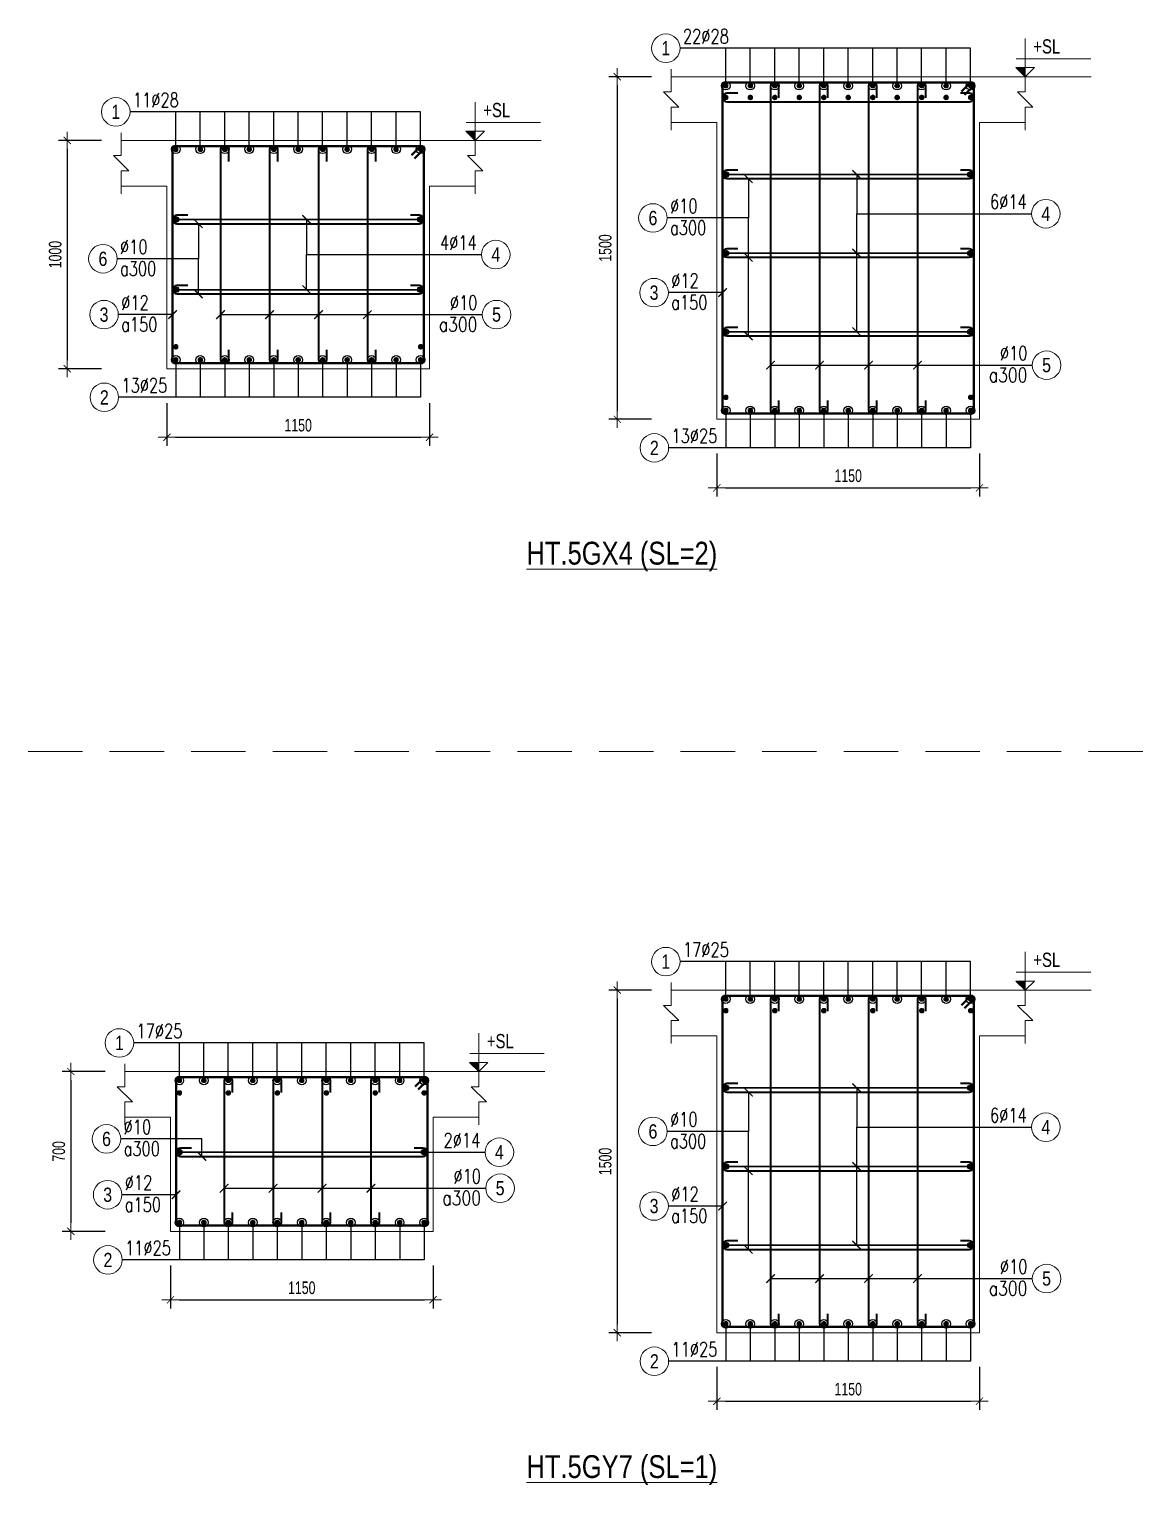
# Model space of a CAD drawing. Header units: millimetres. Extents: x 225489 to 327520, y -235866 to -221866.
# Drawn here: x 238543 to 243420, y -229077 to -222702 of the extents above; entities that cross this region are included whole.
import ezdxf
from ezdxf.enums import TextEntityAlignment as Align

# ---------------------------------------------------------------- set-up
doc = ezdxf.new("R2010")
doc.units = ezdxf.units.MM
doc.header["$PDMODE"] = 3
doc.linetypes.add('HIDDEN2', pattern=[4.7625, 3.175, -1.5875])
doc.layers.get('0').update_dxf_attribs({"lineweight": 20})
doc.layers.get('Defpoints').update_dxf_attribs({"color": 151, "lineweight": 9})
for name, color, linetype, lineweight in [('NDC_S_ANNO', 7, 'Continuous', 20), ('NDC_S_CONTINUOUS', 3, 'Continuous', 20), ('NDC_S_DIM', 1, 'Continuous', 15), ('NDC_S_HIDDEN', 8, 'HIDDEN2', 13), ('NDC_S_REBAR', 4, 'Continuous', 35), ('NDC_S_STIRRUP', 4, 'Continuous', 40), ('NDC_S_TEXT SYMBOL', 7, 'Continuous', 20), ('NDC_S_THIN LINE', 8, 'Continuous', 9), ('NDC_S_VN TEXT', 7, 'Continuous', 20)]:
    doc.layers.add(name, color=color, linetype=linetype, lineweight=lineweight)
doc.styles.add('ARIAL', font='arial.ttf', dxfattribs={"width": 0.8})
doc.styles.add('NDC_ANNO', font='', dxfattribs={"width": 0.8})
doc.styles.add('NDC_DIM', font='', dxfattribs={"width": 0.75})
doc.styles.add('NDC_EN TXT', font='romans.shx', dxfattribs={"width": 0.8})
doc.styles.get('NDC_ANNO').set_extended_font_data('Dotum')
doc.styles.get('NDC_DIM').set_extended_font_data('Dotum')
doc.dimstyles.new('NDC_dim_25', dxfattribs={"dimscale": 25, "dimtxt": 2.2, "dimasz": 1.5, "dimexe": 1.5, "dimexo": 2.5, "dimgap": 1, "dimtad": 1, "dimdec": 0, "dimzin": 0, "dimdsep": 46, "dimtxsty": 'NDC_DIM', "dimblk": 'DIMMARK', "dimcen": 0.09, "dimdle": 1.2, "dimclrd": 1, "dimclre": 1, "dimclrt": 3, "dimadec": 0, "dimazin": 0, "dimtfac": 1, "dimtdec": 0, "dimtix": 1, "dimtofl": 0, "dimtmove": 0, "dimatfit": 3, "dimfxl": 6, "dimfxlon": 1, "dimtolj": 1, "dimtzin": 0, "dimarcsym": 0})

# ---------------------------------------------------------------- blocks, each defined once
blk = doc.blocks.new('kata_block_TD')
at = {"color": 6, "linetype": 'ByBlock', "lineweight": -2, "style": 'ARIAL', "width": 0.8}
blk.add_attdef('SECTDET2', text='', height=5, dxfattribs=at).set_placement((0, 7.97), align=Align.CENTER)
at = {"color": 0, "linetype": 'ByBlock', "lineweight": -2, "style": 'ARIAL', "width": 0.8}
blk.add_attdef('SECTDET1', text='', height=5, dxfattribs=at).set_placement((0, 1.47), align=Align.CENTER)
at = {"color": 3, "lineweight": 25, "style": 'ARIAL', "width": 0.8}
blk.add_attdef('SSCALE', text='', height=2.5, dxfattribs=at).set_placement((0, -4), align=Align.CENTER)
blk = doc.blocks.new('kata_block_CT')
at = {"layer": 'NDC_S_ANNO'}
blk.add_hatch(color=3, dxfattribs=at).paths.add_polyline_path([(0, 1.6), (-1.61, 1.6), (0, 0)])
at = {"layer": 'NDC_S_ANNO', "ltscale": 50}
h = blk.add_hatch(dxfattribs=at)
h.set_pattern_fill('ANSI31', color=256, scale=1.406, style=0)
h.paths.add_polyline_path([(0, 1.6), (0, 0), (1.61, 1.6)])
for p, q in [((-1.59, 3.14), (11.47, 3.14)), ((11.56, 0), (-1.64, 0))]:
    blk.add_line(p, q, dxfattribs=at)
for points in [[(0, 6.69), (0, 0)], [(0, 0), (-1.61, 1.6), (0, 1.6)], [(0, 0), (1.61, 1.6), (0, 1.6)]]:
    blk.add_lwpolyline(points, dxfattribs=at)
at = {"layer": 'NDC_S_ANNO', "color": 8, "ltscale": 50}
blk.add_lwpolyline([(0, 0), (-1.61, 1.6), (0, 1.6)], dxfattribs=at)
at = {"layer": 'NDC_S_TEXT SYMBOL', "color": 3, "style": 'NDC_ANNO', "width": 0.8}
blk.add_attdef('CT', (1.41, 4.07), '', height=2.5, dxfattribs=at)
blk = doc.blocks.new('DIMMARK')
at = {"layer": 'NDC_S_DIM', "color": 1}
blk.add_line((-1.5, 0), (1, 0), dxfattribs=at)
at = {"layer": 'NDC_S_DIM', "color": 2, "const_width": 0.1}
blk.add_lwpolyline([(-0.42, -0.42), (0.42, 0.42)], dxfattribs=at)
blk = doc.blocks.new('*D24')
at = {"layer": 'Defpoints', "color": 0, "transparency": 16777216}
for p in [(241554.6, -224410.7), (242704.6, -224410.7), (242704.6, -224710.7)]:
    blk.add_point(p, dxfattribs=at)
at = {"layer": 'NDC_S_DIM', "color": 1, "lineweight": -2, "transparency": 16777216}
for p, q in [((241554.6, -224560.7), (241554.6, -224748.2)), ((242704.6, -224560.7), (242704.6, -224748.2)), ((241592.1, -224710.7), (242667.1, -224710.7))]:
    blk.add_line(p, q, dxfattribs=at)
at = {"layer": 'NDC_S_DIM', "color": 1, "lineweight": -2, "transparency": 16777216, "xscale": 37.5, "yscale": 37.5, "zscale": 37.5, "rotation": 180}
blk.add_blockref('DIMMARK', (241554.6, -224710.7), dxfattribs=at)
at = {"layer": 'NDC_S_DIM', "color": 1, "lineweight": -2, "transparency": 16777216, "xscale": 37.5, "yscale": 37.5, "zscale": 37.5}
blk.add_blockref('DIMMARK', (242704.6, -224710.7), dxfattribs=at)
at = {"layer": 'NDC_S_DIM', "color": 3, "transparency": 16777216, "insert": (242129.6, -224658.2), "char_height": 55, "attachment_point": 5, "style": 'NDC_DIM'}
blk.add_mtext('\\A1;1150', dxfattribs=at)
blk = doc.blocks.new('*D25')
at = {"layer": 'Defpoints', "color": 0, "transparency": 16777216}
for p in [(241624.3, -222910.7), (241118.3, -224410.7), (241624.3, -224410.7)]:
    blk.add_point(p, dxfattribs=at)
at = {"layer": 'NDC_S_DIM', "color": 1, "lineweight": -2, "transparency": 16777216}
for p, q in [((241268.3, -222910.7), (241080.8, -222910.7)), ((241118.3, -222948.2), (241118.3, -224373.2)), ((241268.3, -224410.7), (241080.8, -224410.7))]:
    blk.add_line(p, q, dxfattribs=at)
at = {"layer": 'NDC_S_DIM', "color": 1, "lineweight": -2, "transparency": 16777216, "xscale": 37.5, "yscale": 37.5, "zscale": 37.5}
for p, rotation in [((241118.3, -222910.7), 90), ((241118.3, -224410.7), 270)]:
    blk.add_blockref('DIMMARK', p, dxfattribs=dict(at, rotation=rotation))
at = {"layer": 'NDC_S_DIM', "color": 3, "transparency": 16777216, "insert": (241065.8, -223660.7), "char_height": 55, "attachment_point": 5, "rotation": 90, "style": 'NDC_DIM'}
blk.add_mtext('\\A1;1500', dxfattribs=at)
blk = doc.blocks.new('kata_block_THEP')
at = {"layer": 'NDC_S_REBAR', "color": 0}
for p, q in [((-0.5, 0), (0.5, 0)), ((-0.35, 0.35), (0.35, -0.35)), ((0.35, 0.35), (-0.35, -0.35)), ((0, 0.5), (0, -0.5))]:
    blk.add_line(p, q, dxfattribs=at)
at = {"layer": 'NDC_S_REBAR', "color": 0, "const_width": 0.0833}
blk.add_lwpolyline([(-0.5, 0, 1), (0.5, 0, 1), (-0.5, 0, 1)], format="xyb", dxfattribs=at)
blk = doc.blocks.new('*U11')
blk.add_circle((-2.5, 0), 2.5)
at = {"layer": 'NDC_S_VN TEXT', "color": 3, "style": 'NDC_EN TXT', "width": 0.75}
blk.add_attdef('DK1', (0.5, 0.85), '', height=2.5, dxfattribs=at)
at = {"layer": 'NDC_S_VN TEXT', "color": 7, "style": 'ARIAL', "width": 0.8}
blk.add_attdef('SH2', text='', height=2.5, dxfattribs=at).set_placement((-2.5, 0), align=Align.MIDDLE)
blk = doc.blocks.new('*U12')
blk.add_circle((-2.5, 0), 2.5)
at = {"layer": 'NDC_S_VN TEXT', "color": 3, "style": 'NDC_EN TXT', "width": 0.75}
for tag, p in [('DK1', (0.5, 0.85)), ('KC1', (0.5, -2.97))]:
    blk.add_attdef(tag, p, '', height=2.5, dxfattribs=at)
at = {"layer": 'NDC_S_VN TEXT', "color": 7, "style": 'ARIAL', "width": 0.8}
blk.add_attdef('SH2', text='', height=2.5, dxfattribs=at).set_placement((-2.5, 0), align=Align.MIDDLE)
blk = doc.blocks.new('*U15')
blk.add_circle((2.5, 0), 2.5)
at = {"layer": 'NDC_S_VN TEXT', "color": 3, "style": 'NDC_EN TXT'}
for tag, width, p in [('DK2', 0.75, (-0.85, 0.85)), ('KC2', 0.8, (-0.85, -2.97))]:
    blk.add_attdef(tag, text='', height=2.5, dxfattribs=dict(at, width=width)).set_placement(p, align=Align.RIGHT)
at = {"layer": 'NDC_S_VN TEXT', "color": 7, "style": 'ARIAL', "width": 0.8}
blk.add_attdef('SH3', text='', height=2.5, dxfattribs=at).set_placement((2.5, 0), align=Align.MIDDLE)
blk = doc.blocks.new('*U10')
blk.add_circle((2.5, 0), 2.5)
at = {"layer": 'NDC_S_VN TEXT', "color": 3, "style": 'NDC_EN TXT', "width": 0.75}
blk.add_attdef('DK2', text='', height=2.5, dxfattribs=at).set_placement((-0.85, 0.85), align=Align.RIGHT)
at = {"layer": 'NDC_S_VN TEXT', "color": 7, "style": 'ARIAL', "width": 0.8}
blk.add_attdef('SH3', text='', height=2.5, dxfattribs=at).set_placement((2.5, 0), align=Align.MIDDLE)
blk = doc.blocks.new('*D26')
at = {"layer": 'Defpoints', "color": 0, "transparency": 16777216}
for p in [(239146.2, -224189.4), (240296.2, -224189.4), (240296.2, -224489.4)]:
    blk.add_point(p, dxfattribs=at)
at = {"layer": 'NDC_S_DIM', "color": 1, "lineweight": -2, "transparency": 16777216}
for p, q in [((239146.2, -224339.4), (239146.2, -224526.9)), ((240296.2, -224339.4), (240296.2, -224526.9)), ((239183.7, -224489.4), (240258.7, -224489.4))]:
    blk.add_line(p, q, dxfattribs=at)
at = {"layer": 'NDC_S_DIM', "color": 1, "lineweight": -2, "transparency": 16777216, "xscale": 37.5, "yscale": 37.5, "zscale": 37.5, "rotation": 180}
blk.add_blockref('DIMMARK', (239146.2, -224489.4), dxfattribs=at)
at = {"layer": 'NDC_S_DIM', "color": 1, "lineweight": -2, "transparency": 16777216, "xscale": 37.5, "yscale": 37.5, "zscale": 37.5}
blk.add_blockref('DIMMARK', (240296.2, -224489.4), dxfattribs=at)
at = {"layer": 'NDC_S_DIM', "color": 3, "transparency": 16777216, "insert": (239721.2, -224436.9), "char_height": 55, "attachment_point": 5, "style": 'NDC_DIM'}
blk.add_mtext('\\A1;1150', dxfattribs=at)
blk = doc.blocks.new('*D27')
at = {"layer": 'Defpoints', "color": 0, "transparency": 16777216}
for p in [(239215.9, -223189.4), (238709.9, -224189.4), (239215.9, -224189.4)]:
    blk.add_point(p, dxfattribs=at)
at = {"layer": 'NDC_S_DIM', "color": 1, "lineweight": -2, "transparency": 16777216}
for p, q in [((238859.9, -223189.4), (238672.4, -223189.4)), ((238709.9, -223226.9), (238709.9, -224151.9)), ((238859.9, -224189.4), (238672.4, -224189.4))]:
    blk.add_line(p, q, dxfattribs=at)
at = {"layer": 'NDC_S_DIM', "color": 1, "lineweight": -2, "transparency": 16777216, "xscale": 37.5, "yscale": 37.5, "zscale": 37.5}
for p, rotation in [((238709.9, -223189.4), 90), ((238709.9, -224189.4), 270)]:
    blk.add_blockref('DIMMARK', p, dxfattribs=dict(at, rotation=rotation))
at = {"layer": 'NDC_S_DIM', "color": 3, "transparency": 16777216, "insert": (238657.4, -223689.4), "char_height": 55, "attachment_point": 5, "rotation": 90, "style": 'NDC_DIM'}
blk.add_mtext('\\A1;1000', dxfattribs=at)
blk = doc.blocks.new('*D56')
at = {"layer": 'Defpoints', "color": 0, "transparency": 16777216}
for p in [(241554.6, -228410.7), (242704.6, -228410.7), (242704.6, -228710.7)]:
    blk.add_point(p, dxfattribs=at)
at = {"layer": 'NDC_S_DIM', "color": 1, "lineweight": -2, "transparency": 16777216}
for p, q in [((241554.6, -228560.7), (241554.6, -228748.2)), ((242704.6, -228560.7), (242704.6, -228748.2)), ((241592.1, -228710.7), (242667.1, -228710.7))]:
    blk.add_line(p, q, dxfattribs=at)
at = {"layer": 'NDC_S_DIM', "color": 1, "lineweight": -2, "transparency": 16777216, "xscale": 37.5, "yscale": 37.5, "zscale": 37.5, "rotation": 180}
blk.add_blockref('DIMMARK', (241554.6, -228710.7), dxfattribs=at)
at = {"layer": 'NDC_S_DIM', "color": 1, "lineweight": -2, "transparency": 16777216, "xscale": 37.5, "yscale": 37.5, "zscale": 37.5}
blk.add_blockref('DIMMARK', (242704.6, -228710.7), dxfattribs=at)
at = {"layer": 'NDC_S_DIM', "color": 3, "transparency": 16777216, "insert": (242129.6, -228658.2), "char_height": 55, "attachment_point": 5, "style": 'NDC_DIM'}
blk.add_mtext('\\A1;1150', dxfattribs=at)
blk = doc.blocks.new('*D57')
at = {"layer": 'Defpoints', "color": 0, "transparency": 16777216}
for p in [(241624.3, -226910.7), (241118.3, -228410.7), (241624.3, -228410.7)]:
    blk.add_point(p, dxfattribs=at)
at = {"layer": 'NDC_S_DIM', "color": 1, "lineweight": -2, "transparency": 16777216}
for p, q in [((241268.3, -226910.7), (241080.8, -226910.7)), ((241118.3, -226948.2), (241118.3, -228373.2)), ((241268.3, -228410.7), (241080.8, -228410.7))]:
    blk.add_line(p, q, dxfattribs=at)
at = {"layer": 'NDC_S_DIM', "color": 1, "lineweight": -2, "transparency": 16777216, "xscale": 37.5, "yscale": 37.5, "zscale": 37.5}
for p, rotation in [((241118.3, -226910.7), 90), ((241118.3, -228410.7), 270)]:
    blk.add_blockref('DIMMARK', p, dxfattribs=dict(at, rotation=rotation))
at = {"layer": 'NDC_S_DIM', "color": 3, "transparency": 16777216, "insert": (241065.8, -227660.7), "char_height": 55, "attachment_point": 5, "rotation": 90, "style": 'NDC_DIM'}
blk.add_mtext('\\A1;1500', dxfattribs=at)
blk = doc.blocks.new('*D54')
at = {"layer": 'Defpoints', "color": 0, "transparency": 16777216}
for p in [(239161.9, -227966.8), (240311.9, -227966.8), (240311.9, -228266.8)]:
    blk.add_point(p, dxfattribs=at)
at = {"layer": 'NDC_S_DIM', "color": 1, "lineweight": -2, "transparency": 16777216}
for p, q in [((239161.9, -228116.8), (239161.9, -228304.3)), ((240311.9, -228116.8), (240311.9, -228304.3)), ((239199.4, -228266.8), (240274.4, -228266.8))]:
    blk.add_line(p, q, dxfattribs=at)
at = {"layer": 'NDC_S_DIM', "color": 1, "lineweight": -2, "transparency": 16777216, "xscale": 37.5, "yscale": 37.5, "zscale": 37.5, "rotation": 180}
blk.add_blockref('DIMMARK', (239161.9, -228266.8), dxfattribs=at)
at = {"layer": 'NDC_S_DIM', "color": 1, "lineweight": -2, "transparency": 16777216, "xscale": 37.5, "yscale": 37.5, "zscale": 37.5}
blk.add_blockref('DIMMARK', (240311.9, -228266.8), dxfattribs=at)
at = {"layer": 'NDC_S_DIM', "color": 3, "transparency": 16777216, "insert": (239736.9, -228214.3), "char_height": 55, "attachment_point": 5, "style": 'NDC_DIM'}
blk.add_mtext('\\A1;1150', dxfattribs=at)
blk = doc.blocks.new('*D55')
at = {"layer": 'Defpoints', "color": 0, "transparency": 16777216}
for p in [(239231.6, -227266.8), (238725.6, -227966.8), (239231.6, -227966.8)]:
    blk.add_point(p, dxfattribs=at)
at = {"layer": 'NDC_S_DIM', "color": 1, "lineweight": -2, "transparency": 16777216}
for p, q in [((238875.6, -227266.8), (238688.1, -227266.8)), ((238725.6, -227304.3), (238725.6, -227929.3)), ((238875.6, -227966.8), (238688.1, -227966.8))]:
    blk.add_line(p, q, dxfattribs=at)
at = {"layer": 'NDC_S_DIM', "color": 1, "lineweight": -2, "transparency": 16777216, "xscale": 37.5, "yscale": 37.5, "zscale": 37.5}
for p, rotation in [((238725.6, -227266.8), 90), ((238725.6, -227966.8), 270)]:
    blk.add_blockref('DIMMARK', p, dxfattribs=dict(at, rotation=rotation))
at = {"layer": 'NDC_S_DIM', "color": 3, "transparency": 16777216, "insert": (238673.1, -227616.8), "char_height": 55, "attachment_point": 5, "rotation": 90, "style": 'NDC_DIM'}
blk.add_mtext('\\A1;700', dxfattribs=at)

msp = doc.modelspace()

# ---------------------------------------------------------------- linework, layer by layer
at = {"layer": 'NDC_S_CONTINUOUS'}
for points in [[(241354.6, -222910.7), (241554.6, -222910.7), (241554.6, -222910.7), (242704.6, -222910.7), (242704.6, -222910.7), (242904.6, -222910.7)], [(241354.6, -223110.7), (241554.6, -223110.7), (241554.6, -224410.7), (242704.6, -224410.7), (242704.6, -223110.7), (242904.6, -223110.7)], [(238946.2, -223189.4), (239146.2, -223189.4), (239146.2, -223189.4), (240296.2, -223189.4), (240296.2, -223189.4), (240496.2, -223189.4)], [(238946.2, -223389.4), (239146.2, -223389.4), (239146.2, -224189.4), (240296.2, -224189.4), (240296.2, -223389.4), (240496.2, -223389.4)], [(241354.6, -226910.7), (241554.6, -226910.7), (241554.6, -226910.7), (242704.6, -226910.7), (242704.6, -226910.7), (242904.6, -226910.7)], [(241354.6, -227110.7), (241554.6, -227110.7), (241554.6, -228410.7), (242704.6, -228410.7), (242704.6, -227110.7), (242904.6, -227110.7)], [(238961.9, -227266.8), (239161.9, -227266.8), (239161.9, -227266.8), (240311.9, -227266.8), (240311.9, -227266.8), (240511.9, -227266.8)], [(238961.9, -227466.8), (239161.9, -227466.8), (239161.9, -227966.8), (240311.9, -227966.8), (240311.9, -227466.8), (240511.9, -227466.8)]]:
    msp.add_lwpolyline(points, dxfattribs=at)
at = {"layer": 'NDC_S_HIDDEN', "ltscale": 75}
msp.add_line((243420, -225865.9), (230612.4, -225865.9), dxfattribs=at)
at = {"layer": 'NDC_S_REBAR'}
for points in [[(241826.3, -223003), (241826.3, -222954.1, 1), (241789.5, -222954.1), (241789.5, -224367.3, 1), (241826.3, -224367.3), (241826.3, -224328, -0.414214)], [(242041, -223003), (242041, -222954.1, 1), (242004.1, -222954.1), (242004.1, -224367.3, 1), (242041, -224367.3), (242041, -224328, -0.414214)], [(242255.4, -223003), (242255.4, -222954.1, 1), (242218.5, -222954.1), (242218.5, -224367.3, 1), (242255.4, -224367.3), (242255.4, -224328, -0.414214)], [(242469.5, -223003), (242469.5, -222954.1, 1), (242432.7, -222954.1), (242432.7, -224367.3, 1), (242469.5, -224367.3), (242469.5, -224328, -0.414214)], [(241647, -222983), (241598, -222983, 1), (241598, -223019.8), (242661.2, -223019.8, 1), (242661.2, -222983), (242621.9, -222983, -0.414214)], [(239417.9, -223281.8), (239417.9, -223232.9, 1), (239381, -223232.9), (239381, -224146, 1), (239417.9, -224146), (239417.9, -224106.8, -0.414214)], [(239632.6, -223281.8), (239632.6, -223232.9, 1), (239595.7, -223232.9), (239595.7, -224146, 1), (239632.6, -224146), (239632.6, -224106.8, -0.414214)], [(239847, -223281.8), (239847, -223232.9, 1), (239810.1, -223232.9), (239810.1, -224146, 1), (239847, -224146), (239847, -224106.8, -0.414214)], [(240061.1, -223281.8), (240061.1, -223232.9, 1), (240024.2, -223232.9), (240024.2, -224146, 1), (240061.1, -224146), (240061.1, -224106.8, -0.414214)], [(241647, -223320.1), (241598, -223320.1, 1), (241598, -223356.9), (242661.2, -223356.9, 1), (242661.2, -223320.1), (242621.9, -223320.1, -0.414214)], [(239238.6, -223517.3), (239189.6, -223517.3, 1), (239189.6, -223554.2), (240252.8, -223554.2, 1), (240252.8, -223517.3), (240213.5, -223517.3, -0.414214)], [(241647, -223664.5), (241598, -223664.5, 1), (241598, -223701.3), (242661.2, -223701.3, 1), (242661.2, -223664.5), (242621.9, -223664.5, -0.414214)], [(239238.6, -223824.7), (239189.6, -223824.7, 1), (239189.6, -223861.5), (240252.8, -223861.5, 1), (240252.8, -223824.7), (240213.5, -223824.7, -0.414214)], [(241647, -224008.9), (241598, -224008.9, 1), (241598, -224045.7), (242661.2, -224045.7, 1), (242661.2, -224008.9), (242621.9, -224008.9, -0.414214)], [(241826.3, -227003), (241826.3, -226954.1, 1), (241789.5, -226954.1), (241789.5, -228367.3, 1), (241826.3, -228367.3), (241826.3, -228328, -0.414214)], [(242041, -227003), (242041, -226954.1, 1), (242004.1, -226954.1), (242004.1, -228367.3, 1), (242041, -228367.3), (242041, -228328, -0.414214)], [(242255.4, -227003), (242255.4, -226954.1, 1), (242218.5, -226954.1), (242218.5, -228367.3, 1), (242255.4, -228367.3), (242255.4, -228328, -0.414214)], [(242469.5, -227003), (242469.5, -226954.1, 1), (242432.7, -226954.1), (242432.7, -228367.3, 1), (242469.5, -228367.3), (242469.5, -228328, -0.414214)], [(239433.6, -227359.1), (239433.6, -227310.2, 1), (239396.7, -227310.2), (239396.7, -227923.3, 1), (239433.6, -227923.3), (239433.6, -227884.1, -0.414214)], [(239648.3, -227359.1), (239648.3, -227310.2, 1), (239611.4, -227310.2), (239611.4, -227923.3, 1), (239648.3, -227923.3), (239648.3, -227884.1, -0.414214)], [(239862.7, -227359.1), (239862.7, -227310.2, 1), (239825.8, -227310.2), (239825.8, -227923.3, 1), (239862.7, -227923.3), (239862.7, -227884.1, -0.414214)], [(240076.8, -227359.1), (240076.8, -227310.2, 1), (240039.9, -227310.2), (240039.9, -227923.3, 1), (240076.8, -227923.3), (240076.8, -227884.1, -0.414214)], [(241647, -227320.1), (241598, -227320.1, 1), (241598, -227356.9), (242661.2, -227356.9, 1), (242661.2, -227320.1), (242621.9, -227320.1, -0.414214)], [(239254.2, -227602), (239205.3, -227602, 1), (239205.3, -227638.9), (240268.5, -227638.9, 1), (240268.5, -227602), (240229.2, -227602, -0.414214)], [(241647, -227664.5), (241598, -227664.5, 1), (241598, -227701.3), (242661.2, -227701.3, 1), (242661.2, -227664.5), (242621.9, -227664.5, -0.414214)], [(241647, -228008.9), (241598, -228008.9, 1), (241598, -228045.7), (242661.2, -228045.7, 1), (242661.2, -228008.9), (242621.9, -228008.9, -0.414214)]]:
    msp.add_lwpolyline(points, format="xyb", dxfattribs=at)
at = {"layer": 'NDC_S_STIRRUP'}
for points in [[(242625.6, -222975.7), (242665.6, -222935.7, -0.414214), (242679.6, -222949.7), (242679.6, -224371.7, -0.414214), (242665.6, -224385.7), (241593.6, -224385.7, -0.414214), (241579.6, -224371.7), (241579.6, -222949.7, -0.414214), (241593.6, -222935.7), (242665.6, -222935.7, -0.414214), (242679.6, -222949.7), (242639.6, -222989.7)], [(240217.2, -223254.4), (240257.2, -223214.4, -0.414214), (240271.2, -223228.4), (240271.2, -224150.4, -0.414214), (240257.2, -224164.4), (239185.2, -224164.4, -0.414214), (239171.2, -224150.4), (239171.2, -223228.4, -0.414214), (239185.2, -223214.4), (240257.2, -223214.4, -0.414214), (240271.2, -223228.4), (240231.2, -223268.4)], [(242625.6, -226975.7), (242665.6, -226935.7, -0.414214), (242679.6, -226949.7), (242679.6, -228371.7, -0.414214), (242665.6, -228385.7), (241593.6, -228385.7, -0.414214), (241579.6, -228371.7), (241579.6, -226949.7, -0.414214), (241593.6, -226935.7), (242665.6, -226935.7, -0.414214), (242679.6, -226949.7), (242639.6, -226989.7)], [(240232.9, -227331.8), (240272.9, -227291.8, -0.414214), (240286.9, -227305.8), (240286.9, -227927.8, -0.414214), (240272.9, -227941.8), (239200.9, -227941.8, -0.414214), (239186.9, -227927.8), (239186.9, -227305.8, -0.414214), (239200.9, -227291.8), (240272.9, -227291.8, -0.414214), (240286.9, -227305.8), (240246.9, -227345.8)]]:
    msp.add_lwpolyline(points, format="xyb", dxfattribs=at)
at = {"layer": 'NDC_S_THIN LINE'}
for points in [[(241354.6, -223144), (241354.6, -223044), (241387.9, -223044), (241321.3, -222977.4), (241354.6, -222977.4), (241354.6, -222877.4)], [(242904.6, -223144), (242904.6, -223044), (242937.9, -223044), (242871.3, -222977.4), (242904.6, -222977.4), (242904.6, -222877.4)], [(238946.2, -223422.8), (238946.2, -223322.8), (238979.5, -223322.8), (238912.9, -223256.1), (238946.2, -223256.1), (238946.2, -223156.1)], [(240496.2, -223422.8), (240496.2, -223322.8), (240529.5, -223322.8), (240462.9, -223256.1), (240496.2, -223256.1), (240496.2, -223156.1)], [(241354.6, -227144), (241354.6, -227044), (241387.9, -227044), (241321.3, -226977.4), (241354.6, -226977.4), (241354.6, -226877.4)], [(242904.6, -227144), (242904.6, -227044), (242937.9, -227044), (242871.3, -226977.4), (242904.6, -226977.4), (242904.6, -226877.4)], [(238961.9, -227500.1), (238961.9, -227400.1), (238995.2, -227400.1), (238928.6, -227333.4), (238961.9, -227333.4), (238961.9, -227233.4)], [(240511.9, -227500.1), (240511.9, -227400.1), (240545.2, -227400.1), (240478.6, -227333.4), (240511.9, -227333.4), (240511.9, -227233.4)]]:
    msp.add_lwpolyline(points, dxfattribs=at)

# ---------------------------------------------------------------- block references
at = {"layer": 'NDC_S_REBAR', "xscale": 22, "yscale": 22, "zscale": 22}
for p in [(241593.6, -222949.7), (241593.6, -223001.4), (241700.8, -222949.7), (241700.8, -223001.4), (241808, -222949.7), (241808, -223001.4), (241915.2, -222949.7), (241915.2, -223001.4), (242022.4, -222949.7), (242022.4, -223001.4), (242129.6, -222949.7), (242129.6, -223001.4), (242236.8, -222949.7), (242236.8, -223001.4), (242344, -222949.7), (242344, -223001.4), (242451.2, -222949.7), (242451.2, -223001.4), (242558.4, -222949.7), (242558.4, -223001.4), (242665.6, -222949.7), (242665.6, -223001.4), (239185.2, -223228.4), (239292.4, -223228.4), (239399.6, -223228.4), (239506.8, -223228.4), (239614, -223228.4), (239721.2, -223228.4), (239828.4, -223228.4), (239935.6, -223228.4), (240042.8, -223228.4), (240150, -223228.4), (240257.2, -223228.4), (241593.6, -223338.5), (242665.6, -223338.5), (239185.2, -223535.8), (240257.2, -223535.8), (241593.6, -223682.9), (242665.6, -223682.9), (239185.2, -223843.1), (240257.2, -223843.1), (241593.6, -224027.3), (242665.6, -224027.3), (239185.2, -224093.3), (240257.2, -224093.3), (239185.2, -224150.4), (239292.4, -224150.4), (239399.6, -224150.4), (239506.8, -224150.4), (239614, -224150.4), (239721.2, -224150.4), (239828.4, -224150.4), (239935.6, -224150.4), (240042.8, -224150.4), (240150, -224150.4), (240257.2, -224150.4), (241593.6, -224314.5), (242665.6, -224314.5), (241593.6, -224371.7), (241700.8, -224371.7), (241808, -224371.7), (241915.2, -224371.7), (242022.4, -224371.7), (242129.6, -224371.7), (242236.8, -224371.7), (242344, -224371.7), (242451.2, -224371.7), (242558.4, -224371.7), (242665.6, -224371.7), (241593.6, -226949.7), (241700.8, -226949.7), (241808, -226949.7), (241915.2, -226949.7), (242022.4, -226949.7), (242129.6, -226949.7), (242236.8, -226949.7), (242344, -226949.7), (242451.2, -226949.7), (242558.4, -226949.7), (242665.6, -226949.7), (241593.6, -227000.4), (241808, -227000.4), (242022.4, -227000.4), (242236.8, -227000.4), (242451.2, -227000.4), (242665.6, -227000.4), (239200.9, -227305.8), (239308.1, -227305.8), (239415.3, -227305.8), (239522.5, -227305.8), (239629.7, -227305.8), (239736.9, -227305.8), (239844.1, -227305.8), (239951.3, -227305.8), (240058.5, -227305.8), (240165.7, -227305.8), (240272.9, -227305.8), (241593.6, -227338.5), (242665.6, -227338.5), (239200.9, -227360.5), (239415.3, -227360.5), (239629.7, -227360.5), (239844.1, -227360.5), (240058.5, -227360.5), (240272.9, -227360.5), (239200.9, -227620.4), (240272.9, -227620.4), (241593.6, -227682.9), (242665.6, -227682.9), (239200.9, -227927.8), (239308.1, -227927.8), (239415.3, -227927.8), (239522.5, -227927.8), (239629.7, -227927.8), (239736.9, -227927.8), (239844.1, -227927.8), (239951.3, -227927.8), (240058.5, -227927.8), (240165.7, -227927.8), (240272.9, -227927.8), (241593.6, -228027.3), (242665.6, -228027.3), (241593.6, -228371.7), (241700.8, -228371.7), (241808, -228371.7), (241915.2, -228371.7), (242022.4, -228371.7), (242129.6, -228371.7), (242236.8, -228371.7), (242344, -228371.7), (242451.2, -228371.7), (242558.4, -228371.7), (242665.6, -228371.7)]:
    msp.add_blockref('kata_block_THEP', p, dxfattribs=at)
at = {"layer": 'NDC_S_THIN LINE', "xscale": 25, "yscale": 25, "zscale": 25}
for name, p, values in [('*U11', (241393.6, -222785.7), {'SH2': '1', 'DK1': '22%%c28'}), ('*U11', (238985.2, -223064.4), {'SH2': '1', 'DK1': '11%%c28'}), ('*U12', (241337.1, -223529.1), {'SH2': '6', 'DK1': '%%c10', 'KC1': 'a300'}), ('*U10', (242932.5, -223510.7), {'SH3': '4', 'DK2': '6%%c14'}), ('*U12', (238928.7, -223707.9), {'SH2': '6', 'DK1': '%%c10', 'KC1': 'a300'}), ('*U10', (240524.1, -223689.4), {'SH3': '4', 'DK2': '4%%c14'}), ('*U12', (241342.1, -223856), {'SH2': '3', 'DK1': '%%c12', 'KC1': 'a150'}), ('*U12', (238933.7, -223952.4), {'SH2': '3', 'DK1': '%%c12', 'KC1': 'a150'}), ('*U15', (240527.3, -223952.4), {'SH3': '5', 'DK2': '%%c10', 'KC2': 'a300'}), ('*U15', (242935.7, -224173.7), {'SH3': '5', 'DK2': '%%c10', 'KC2': 'a300'}), ('*U11', (238934.9, -224314.4), {'SH2': '2', 'DK1': '13%%c25'}), ('*U11', (241343.3, -224535.7), {'SH2': '2', 'DK1': '13%%c25'}), ('*U11', (241393.6, -226785.7), {'SH2': '1', 'DK1': '17%%c25'}), ('*U11', (239000.9, -227141.8), {'SH2': '1', 'DK1': '17%%c25'}), ('*U12', (241337.1, -227529.1), {'SH2': '6', 'DK1': '%%c10', 'KC1': 'a300'}), ('*U10', (242932.5, -227510.7), {'SH3': '4', 'DK2': '6%%c14'}), ('*U12', (238944.4, -227562), {'SH2': '6', 'DK1': '%%c10', 'KC1': 'a300'}), ('*U10', (240539.8, -227620.4), {'SH3': '4', 'DK2': '2%%c14'}), ('*U15', (240543, -227777.9), {'SH3': '5', 'DK2': '%%c10', 'KC2': 'a300'}), ('*U12', (238949.4, -227806.5), {'SH2': '3', 'DK1': '%%c12', 'KC1': 'a150'}), ('*U12', (241342.1, -227856), {'SH2': '3', 'DK1': '%%c12', 'KC1': 'a150'}), ('*U11', (238950.6, -228091.8), {'SH2': '2', 'DK1': '11%%c25'}), ('*U15', (242935.7, -228173.7), {'SH3': '5', 'DK2': '%%c10', 'KC2': 'a300'}), ('*U11', (241343.3, -228535.7), {'SH2': '2', 'DK1': '11%%c25'})]:
    msp.add_blockref(name, p, dxfattribs=at).add_auto_attribs(values)
at = {"layer": 'NDC_S_VN TEXT', "xscale": 25, "yscale": 25, "zscale": 25}
for p in [(242904.6, -222910.7), (240496.2, -223189.4), (242904.6, -226910.7), (240511.9, -227266.8)]:
    msp.add_blockref('kata_block_CT', p, dxfattribs=at).add_auto_attribs({'CT': '+SL'})
at = {"layer": 'NDC_S_VN TEXT'}
ref = msp.add_blockref('kata_block_TD', (241138.5, -225076.4), dxfattribs=dict(at, xscale=20, yscale=20, zscale=20))
ref.add_attrib('SECTDET1', '%%uHT.5GX4 (SL=2)', dxfattribs={"layer": '0', "color": 0, "linetype": 'ByBlock', "lineweight": -2, "height": 100, "style": 'ARIAL', "width": 0.8}).set_placement((241138.5, -225047), align=Align.CENTER)
ref = msp.add_blockref('kata_block_TD', (241138.5, -229076.4), dxfattribs=dict(at, xscale=20, yscale=20, zscale=20))
ref.add_attrib('SECTDET1', '%%uHT.5GY7 (SL=1)', dxfattribs={"layer": '0', "color": 0, "linetype": 'ByBlock', "lineweight": -2, "height": 100, "style": 'ARIAL', "width": 0.8}).set_placement((241138.5, -229047), align=Align.CENTER)

# ---------------------------------------------------------------- dimensions: what is measured, and where the dimension line sits
at = {"layer": 'NDC_S_DIM'}
for base, p1, p2, picture, middle in [((241118.3, -224410.7), (241624.3, -222910.7), (241624.3, -224410.7), '*D25', (241065.8, -223660.7)), ((238709.9, -224189.4), (239215.9, -223189.4), (239215.9, -224189.4), '*D27', (238657.4, -223689.4)), ((241118.3, -228410.7), (241624.3, -226910.7), (241624.3, -228410.7), '*D57', (241065.8, -227660.7)), ((238725.6, -227966.8), (239231.6, -227266.8), (239231.6, -227966.8), '*D55', (238673.1, -227616.8))]:
    dim = msp.add_linear_dim(base=base, p1=p1, p2=p2, angle=270, dimstyle='NDC_dim_25', dxfattribs=at)
    dim.commit()
    dim.dimension.update_dxf_attribs({"geometry": picture, "text_midpoint": middle})
for base, p1, p2, picture, middle in [((240296.2, -224489.4), (239146.2, -224189.4), (240296.2, -224189.4), '*D26', (239721.2, -224436.9)), ((242704.6, -224710.7), (241554.6, -224410.7), (242704.6, -224410.7), '*D24', (242129.6, -224658.2)), ((240311.9, -228266.8), (239161.9, -227966.8), (240311.9, -227966.8), '*D54', (239736.9, -228214.3)), ((242704.6, -228710.7), (241554.6, -228410.7), (242704.6, -228410.7), '*D56', (242129.6, -228658.2))]:
    dim = msp.add_linear_dim(base=base, p1=p1, p2=p2, dimstyle='NDC_dim_25', dxfattribs=at)
    dim.commit()
    dim.dimension.update_dxf_attribs({"geometry": picture, "text_midpoint": middle})

# ---------------------------------------------------------------- leaders
at = {"layer": 'NDC_S_THIN LINE'}
for points, override in [([(241593.6, -222949.7), (241593.6, -222785.7), (241393.6, -222785.7)], {"dimldrblk": 'DotBlank'}), ([(242665.6, -222949.7), (242665.6, -222785.7), (241393.6, -222785.7)], {"dimldrblk": 'DotBlank'}), ([(241700.8, -222949.7), (241700.8, -222785.7), (241500.8, -222785.7)], {"dimldrblk": 'DotBlank'}), ([(241808, -222949.7), (241808, -222785.7), (241608, -222785.7)], {"dimldrblk": 'DotBlank'}), ([(241915.2, -222949.7), (241915.2, -222785.7), (241715.2, -222785.7)], {"dimldrblk": 'DotBlank'}), ([(242022.4, -222949.7), (242022.4, -222785.7), (241822.4, -222785.7)], {"dimldrblk": 'DotBlank'}), ([(242129.6, -222949.7), (242129.6, -222785.7), (241929.6, -222785.7)], {"dimldrblk": 'DotBlank'}), ([(242236.8, -222949.7), (242236.8, -222785.7), (242036.8, -222785.7)], {"dimldrblk": 'DotBlank'}), ([(242344, -222949.7), (242344, -222785.7), (242144, -222785.7)], {"dimldrblk": 'DotBlank'}), ([(242451.2, -222949.7), (242451.2, -222785.7), (242251.2, -222785.7)], {"dimldrblk": 'DotBlank'}), ([(242558.4, -222949.7), (242558.4, -222785.7), (242358.4, -222785.7)], {"dimldrblk": 'DotBlank'}), ([(239185.2, -223228.4), (239185.2, -223064.4), (238985.2, -223064.4)], {"dimldrblk": 'DotBlank'}), ([(240257.2, -223228.4), (240257.2, -223064.4), (238985.2, -223064.4)], {"dimldrblk": 'DotBlank'}), ([(239292.4, -223228.4), (239292.4, -223064.4), (239092.4, -223064.4)], {"dimldrblk": 'DotBlank'}), ([(239399.6, -223228.4), (239399.6, -223064.4), (239199.6, -223064.4)], {"dimldrblk": 'DotBlank'}), ([(239506.8, -223228.4), (239506.8, -223064.4), (239306.8, -223064.4)], {"dimldrblk": 'DotBlank'}), ([(239614, -223228.4), (239614, -223064.4), (239414, -223064.4)], {"dimldrblk": 'DotBlank'}), ([(239721.2, -223228.4), (239721.2, -223064.4), (239521.2, -223064.4)], {"dimldrblk": 'DotBlank'}), ([(239828.4, -223228.4), (239828.4, -223064.4), (239628.4, -223064.4)], {"dimldrblk": 'DotBlank'}), ([(239935.6, -223228.4), (239935.6, -223064.4), (239735.6, -223064.4)], {"dimldrblk": 'DotBlank'}), ([(240042.8, -223228.4), (240042.8, -223064.4), (239842.8, -223064.4)], {"dimldrblk": 'DotBlank'}), ([(240150, -223228.4), (240150, -223064.4), (239950, -223064.4)], {"dimldrblk": 'DotBlank'}), ([(242166.7, -223338.5), (242166.7, -223510.7), (242932.5, -223510.7)], {"dimldrblk": 'ArchTick'}), ([(241692.5, -223356.9), (241692.5, -223529.1), (241337.1, -223529.1)], {"dimldrblk": 'ArchTick'}), ([(241593.6, -223338.5), (242671.6, -223338.5)], {"dimasz": 1, "dimldrblk": 'DotBlank'}), ([(242665.6, -223338.5), (241593.6, -223338.5)], {"dimasz": 1, "dimldrblk": 'DotBlank'}), ([(239284.1, -223554.2), (239284.1, -223707.9), (238928.7, -223707.9)], {"dimldrblk": 'ArchTick'}), ([(239185.2, -223535.8), (240263.2, -223535.8)], {"dimasz": 1, "dimldrblk": 'DotBlank'}), ([(240257.2, -223535.8), (239185.2, -223535.8)], {"dimasz": 1, "dimldrblk": 'DotBlank'}), ([(239758.3, -223535.8), (239758.3, -223689.4), (240524.1, -223689.4)], {"dimldrblk": 'ArchTick'}), ([(241692.5, -224045.7), (241692.5, -223529.1), (241337.1, -223529.1)], {"dimldrblk": 'ArchTick'}), ([(241692.5, -223701.3), (241692.5, -223529.1), (241337.1, -223529.1)], {"dimldrblk": 'ArchTick'}), ([(242166.7, -224027.3), (242166.7, -223510.7), (242932.5, -223510.7)], {"dimldrblk": 'ArchTick'}), ([(242166.7, -223682.9), (242166.7, -223510.7), (242932.5, -223510.7)], {"dimldrblk": 'ArchTick'}), ([(239758.3, -223843.1), (239758.3, -223689.4), (240524.1, -223689.4)], {"dimldrblk": 'ArchTick'}), ([(241593.6, -223682.9), (242671.6, -223682.9)], {"dimasz": 1, "dimldrblk": 'DotBlank'}), ([(242665.6, -223682.9), (241593.6, -223682.9)], {"dimasz": 1, "dimldrblk": 'DotBlank'}), ([(239284.1, -223861.5), (239284.1, -223707.9), (238928.7, -223707.9)], {"dimldrblk": 'ArchTick'}), ([(239185.2, -223843.1), (240263.2, -223843.1)], {"dimasz": 1, "dimldrblk": 'DotBlank'}), ([(240257.2, -223843.1), (239185.2, -223843.1)], {"dimasz": 1, "dimldrblk": 'DotBlank'}), ([(241579.6, -223856), (241342.1, -223856)], {"dimldrblk": 'ArchTick'}), ([(239171.2, -223952.4), (238933.7, -223952.4)], {"dimldrblk": 'ArchTick'}), ([(239381, -223952.4), (240527.3, -223952.4)], {"dimldrblk": 'ArchTick'}), ([(239595.7, -223952.4), (240527.3, -223952.4)], {"dimldrblk": 'ArchTick'}), ([(239810.1, -223952.4), (240527.3, -223952.4)], {"dimldrblk": 'ArchTick'}), ([(240024.2, -223952.4), (240527.3, -223952.4)], {"dimldrblk": 'ArchTick'}), ([(241593.6, -224027.3), (242671.6, -224027.3)], {"dimasz": 1, "dimldrblk": 'DotBlank'}), ([(242665.6, -224027.3), (241593.6, -224027.3)], {"dimasz": 1, "dimldrblk": 'DotBlank'}), ([(239185.2, -224150.4), (239185.2, -224314.4), (238934.9, -224314.4)], {"dimldrblk": 'DotBlank'}), ([(240257.2, -224150.4), (240257.2, -224314.4), (238934.9, -224314.4)], {"dimldrblk": 'DotBlank'}), ([(239292.4, -224150.4), (239292.4, -224314.4), (239042.1, -224314.4)], {"dimldrblk": 'DotBlank'}), ([(239399.6, -224150.4), (239399.6, -224314.4), (239149.3, -224314.4)], {"dimldrblk": 'DotBlank'}), ([(239506.8, -224150.4), (239506.8, -224314.4), (239256.5, -224314.4)], {"dimldrblk": 'DotBlank'}), ([(239614, -224150.4), (239614, -224314.4), (239363.7, -224314.4)], {"dimldrblk": 'DotBlank'}), ([(239721.2, -224150.4), (239721.2, -224314.4), (239470.9, -224314.4)], {"dimldrblk": 'DotBlank'}), ([(239828.4, -224150.4), (239828.4, -224314.4), (239578.1, -224314.4)], {"dimldrblk": 'DotBlank'}), ([(239935.6, -224150.4), (239935.6, -224314.4), (239685.3, -224314.4)], {"dimldrblk": 'DotBlank'}), ([(240042.8, -224150.4), (240042.8, -224314.4), (239792.5, -224314.4)], {"dimldrblk": 'DotBlank'}), ([(240150, -224150.4), (240150, -224314.4), (239899.7, -224314.4)], {"dimldrblk": 'DotBlank'}), ([(241789.5, -224173.7), (242935.7, -224173.7)], {"dimldrblk": 'ArchTick'}), ([(242004.1, -224173.7), (242935.7, -224173.7)], {"dimldrblk": 'ArchTick'}), ([(242218.5, -224173.7), (242935.7, -224173.7)], {"dimldrblk": 'ArchTick'}), ([(242432.7, -224173.7), (242935.7, -224173.7)], {"dimldrblk": 'ArchTick'}), ([(241593.6, -224371.7), (241593.6, -224535.7), (241343.3, -224535.7)], {"dimldrblk": 'DotBlank'}), ([(242665.6, -224371.7), (242665.6, -224535.7), (241343.3, -224535.7)], {"dimldrblk": 'DotBlank'}), ([(241700.8, -224371.7), (241700.8, -224535.7), (241450.5, -224535.7)], {"dimldrblk": 'DotBlank'}), ([(241808, -224371.7), (241808, -224535.7), (241557.7, -224535.7)], {"dimldrblk": 'DotBlank'}), ([(241915.2, -224371.7), (241915.2, -224535.7), (241664.9, -224535.7)], {"dimldrblk": 'DotBlank'}), ([(242022.4, -224371.7), (242022.4, -224535.7), (241772.1, -224535.7)], {"dimldrblk": 'DotBlank'}), ([(242129.6, -224371.7), (242129.6, -224535.7), (241879.3, -224535.7)], {"dimldrblk": 'DotBlank'}), ([(242236.8, -224371.7), (242236.8, -224535.7), (241986.5, -224535.7)], {"dimldrblk": 'DotBlank'}), ([(242344, -224371.7), (242344, -224535.7), (242093.7, -224535.7)], {"dimldrblk": 'DotBlank'}), ([(242451.2, -224371.7), (242451.2, -224535.7), (242200.9, -224535.7)], {"dimldrblk": 'DotBlank'}), ([(242558.4, -224371.7), (242558.4, -224535.7), (242308.1, -224535.7)], {"dimldrblk": 'DotBlank'}), ([(241593.6, -226949.7), (241593.6, -226785.7), (241393.6, -226785.7)], {"dimldrblk": 'DotBlank'}), ([(242665.6, -226949.7), (242665.6, -226785.7), (241393.6, -226785.7)], {"dimldrblk": 'DotBlank'}), ([(241700.8, -226949.7), (241700.8, -226785.7), (241500.8, -226785.7)], {"dimldrblk": 'DotBlank'}), ([(241808, -226949.7), (241808, -226785.7), (241608, -226785.7)], {"dimldrblk": 'DotBlank'}), ([(241915.2, -226949.7), (241915.2, -226785.7), (241715.2, -226785.7)], {"dimldrblk": 'DotBlank'}), ([(242022.4, -226949.7), (242022.4, -226785.7), (241822.4, -226785.7)], {"dimldrblk": 'DotBlank'}), ([(242129.6, -226949.7), (242129.6, -226785.7), (241929.6, -226785.7)], {"dimldrblk": 'DotBlank'}), ([(242236.8, -226949.7), (242236.8, -226785.7), (242036.8, -226785.7)], {"dimldrblk": 'DotBlank'}), ([(242344, -226949.7), (242344, -226785.7), (242144, -226785.7)], {"dimldrblk": 'DotBlank'}), ([(242451.2, -226949.7), (242451.2, -226785.7), (242251.2, -226785.7)], {"dimldrblk": 'DotBlank'}), ([(242558.4, -226949.7), (242558.4, -226785.7), (242358.4, -226785.7)], {"dimldrblk": 'DotBlank'}), ([(239200.9, -227305.8), (239200.9, -227141.8), (239000.9, -227141.8)], {"dimldrblk": 'DotBlank'}), ([(240272.9, -227305.8), (240272.9, -227141.8), (239000.9, -227141.8)], {"dimldrblk": 'DotBlank'}), ([(239308.1, -227305.8), (239308.1, -227141.8), (239108.1, -227141.8)], {"dimldrblk": 'DotBlank'}), ([(239415.3, -227305.8), (239415.3, -227141.8), (239215.3, -227141.8)], {"dimldrblk": 'DotBlank'}), ([(239522.5, -227305.8), (239522.5, -227141.8), (239322.5, -227141.8)], {"dimldrblk": 'DotBlank'}), ([(239629.7, -227305.8), (239629.7, -227141.8), (239429.7, -227141.8)], {"dimldrblk": 'DotBlank'}), ([(239736.9, -227305.8), (239736.9, -227141.8), (239536.9, -227141.8)], {"dimldrblk": 'DotBlank'}), ([(239844.1, -227305.8), (239844.1, -227141.8), (239644.1, -227141.8)], {"dimldrblk": 'DotBlank'}), ([(239951.3, -227305.8), (239951.3, -227141.8), (239751.3, -227141.8)], {"dimldrblk": 'DotBlank'}), ([(240058.5, -227305.8), (240058.5, -227141.8), (239858.5, -227141.8)], {"dimldrblk": 'DotBlank'}), ([(240165.7, -227305.8), (240165.7, -227141.8), (239965.7, -227141.8)], {"dimldrblk": 'DotBlank'}), ([(241593.6, -227338.5), (242671.6, -227338.5)], {"dimasz": 1, "dimldrblk": 'DotBlank'}), ([(242665.6, -227338.5), (241593.6, -227338.5)], {"dimasz": 1, "dimldrblk": 'DotBlank'}), ([(242166.7, -227338.5), (242166.7, -227510.7), (242932.5, -227510.7)], {"dimldrblk": 'ArchTick'}), ([(241692.5, -227356.9), (241692.5, -227529.1), (241337.1, -227529.1)], {"dimldrblk": 'ArchTick'}), ([(242166.7, -228027.3), (242166.7, -227510.7), (242932.5, -227510.7)], {"dimldrblk": 'ArchTick'}), ([(242166.7, -227682.9), (242166.7, -227510.7), (242932.5, -227510.7)], {"dimldrblk": 'ArchTick'}), ([(239299.8, -227638.9), (239299.8, -227562), (238944.4, -227562)], {"dimldrblk": 'ArchTick'}), ([(241692.5, -228045.7), (241692.5, -227529.1), (241337.1, -227529.1)], {"dimldrblk": 'ArchTick'}), ([(241692.5, -227701.3), (241692.5, -227529.1), (241337.1, -227529.1)], {"dimldrblk": 'ArchTick'}), ([(239200.9, -227620.4), (240278.9, -227620.4)], {"dimasz": 1, "dimldrblk": 'DotBlank'}), ([(240272.9, -227620.4), (239200.9, -227620.4)], {"dimasz": 1, "dimldrblk": 'DotBlank'}), ([(240272.9, -227620.4), (240539.8, -227620.4)], {"dimldrblk": 'DotSmall'}), ([(241593.6, -227682.9), (242671.6, -227682.9)], {"dimasz": 1, "dimldrblk": 'DotBlank'}), ([(242665.6, -227682.9), (241593.6, -227682.9)], {"dimasz": 1, "dimldrblk": 'DotBlank'}), ([(239396.7, -227777.9), (240543, -227777.9)], {"dimldrblk": 'ArchTick'}), ([(239611.4, -227777.9), (240543, -227777.9)], {"dimldrblk": 'ArchTick'}), ([(239825.8, -227777.9), (240543, -227777.9)], {"dimldrblk": 'ArchTick'}), ([(240039.9, -227777.9), (240543, -227777.9)], {"dimldrblk": 'ArchTick'}), ([(239186.9, -227806.5), (238949.4, -227806.5)], {"dimldrblk": 'ArchTick'}), ([(241579.6, -227856), (241342.1, -227856)], {"dimldrblk": 'ArchTick'}), ([(239200.9, -227927.8), (239200.9, -228091.8), (238950.6, -228091.8)], {"dimldrblk": 'DotBlank'}), ([(240272.9, -227927.8), (240272.9, -228091.8), (238950.6, -228091.8)], {"dimldrblk": 'DotBlank'}), ([(239308.1, -227927.8), (239308.1, -228091.8), (239057.8, -228091.8)], {"dimldrblk": 'DotBlank'}), ([(239415.3, -227927.8), (239415.3, -228091.8), (239165, -228091.8)], {"dimldrblk": 'DotBlank'}), ([(239522.5, -227927.8), (239522.5, -228091.8), (239272.2, -228091.8)], {"dimldrblk": 'DotBlank'}), ([(239629.7, -227927.8), (239629.7, -228091.8), (239379.4, -228091.8)], {"dimldrblk": 'DotBlank'}), ([(239736.9, -227927.8), (239736.9, -228091.8), (239486.6, -228091.8)], {"dimldrblk": 'DotBlank'}), ([(239844.1, -227927.8), (239844.1, -228091.8), (239593.8, -228091.8)], {"dimldrblk": 'DotBlank'}), ([(239951.3, -227927.8), (239951.3, -228091.8), (239701, -228091.8)], {"dimldrblk": 'DotBlank'}), ([(240058.5, -227927.8), (240058.5, -228091.8), (239808.2, -228091.8)], {"dimldrblk": 'DotBlank'}), ([(240165.7, -227927.8), (240165.7, -228091.8), (239915.4, -228091.8)], {"dimldrblk": 'DotBlank'}), ([(241593.6, -228027.3), (242671.6, -228027.3)], {"dimasz": 1, "dimldrblk": 'DotBlank'}), ([(242665.6, -228027.3), (241593.6, -228027.3)], {"dimasz": 1, "dimldrblk": 'DotBlank'}), ([(241789.5, -228173.7), (242935.7, -228173.7)], {"dimldrblk": 'ArchTick'}), ([(242004.1, -228173.7), (242935.7, -228173.7)], {"dimldrblk": 'ArchTick'}), ([(242218.5, -228173.7), (242935.7, -228173.7)], {"dimldrblk": 'ArchTick'}), ([(242432.7, -228173.7), (242935.7, -228173.7)], {"dimldrblk": 'ArchTick'}), ([(241593.6, -228371.7), (241593.6, -228535.7), (241343.3, -228535.7)], {"dimldrblk": 'DotBlank'}), ([(242665.6, -228371.7), (242665.6, -228535.7), (241343.3, -228535.7)], {"dimldrblk": 'DotBlank'}), ([(241700.8, -228371.7), (241700.8, -228535.7), (241450.5, -228535.7)], {"dimldrblk": 'DotBlank'}), ([(241808, -228371.7), (241808, -228535.7), (241557.7, -228535.7)], {"dimldrblk": 'DotBlank'}), ([(241915.2, -228371.7), (241915.2, -228535.7), (241664.9, -228535.7)], {"dimldrblk": 'DotBlank'}), ([(242022.4, -228371.7), (242022.4, -228535.7), (241772.1, -228535.7)], {"dimldrblk": 'DotBlank'}), ([(242129.6, -228371.7), (242129.6, -228535.7), (241879.3, -228535.7)], {"dimldrblk": 'DotBlank'}), ([(242236.8, -228371.7), (242236.8, -228535.7), (241986.5, -228535.7)], {"dimldrblk": 'DotBlank'}), ([(242344, -228371.7), (242344, -228535.7), (242093.7, -228535.7)], {"dimldrblk": 'DotBlank'}), ([(242451.2, -228371.7), (242451.2, -228535.7), (242200.9, -228535.7)], {"dimldrblk": 'DotBlank'}), ([(242558.4, -228371.7), (242558.4, -228535.7), (242308.1, -228535.7)], {"dimldrblk": 'DotBlank'})]:
    msp.add_leader(points, dimstyle='NDC_dim_25', override=override, dxfattribs=at)

doc.saveas('drawing.dxf')
